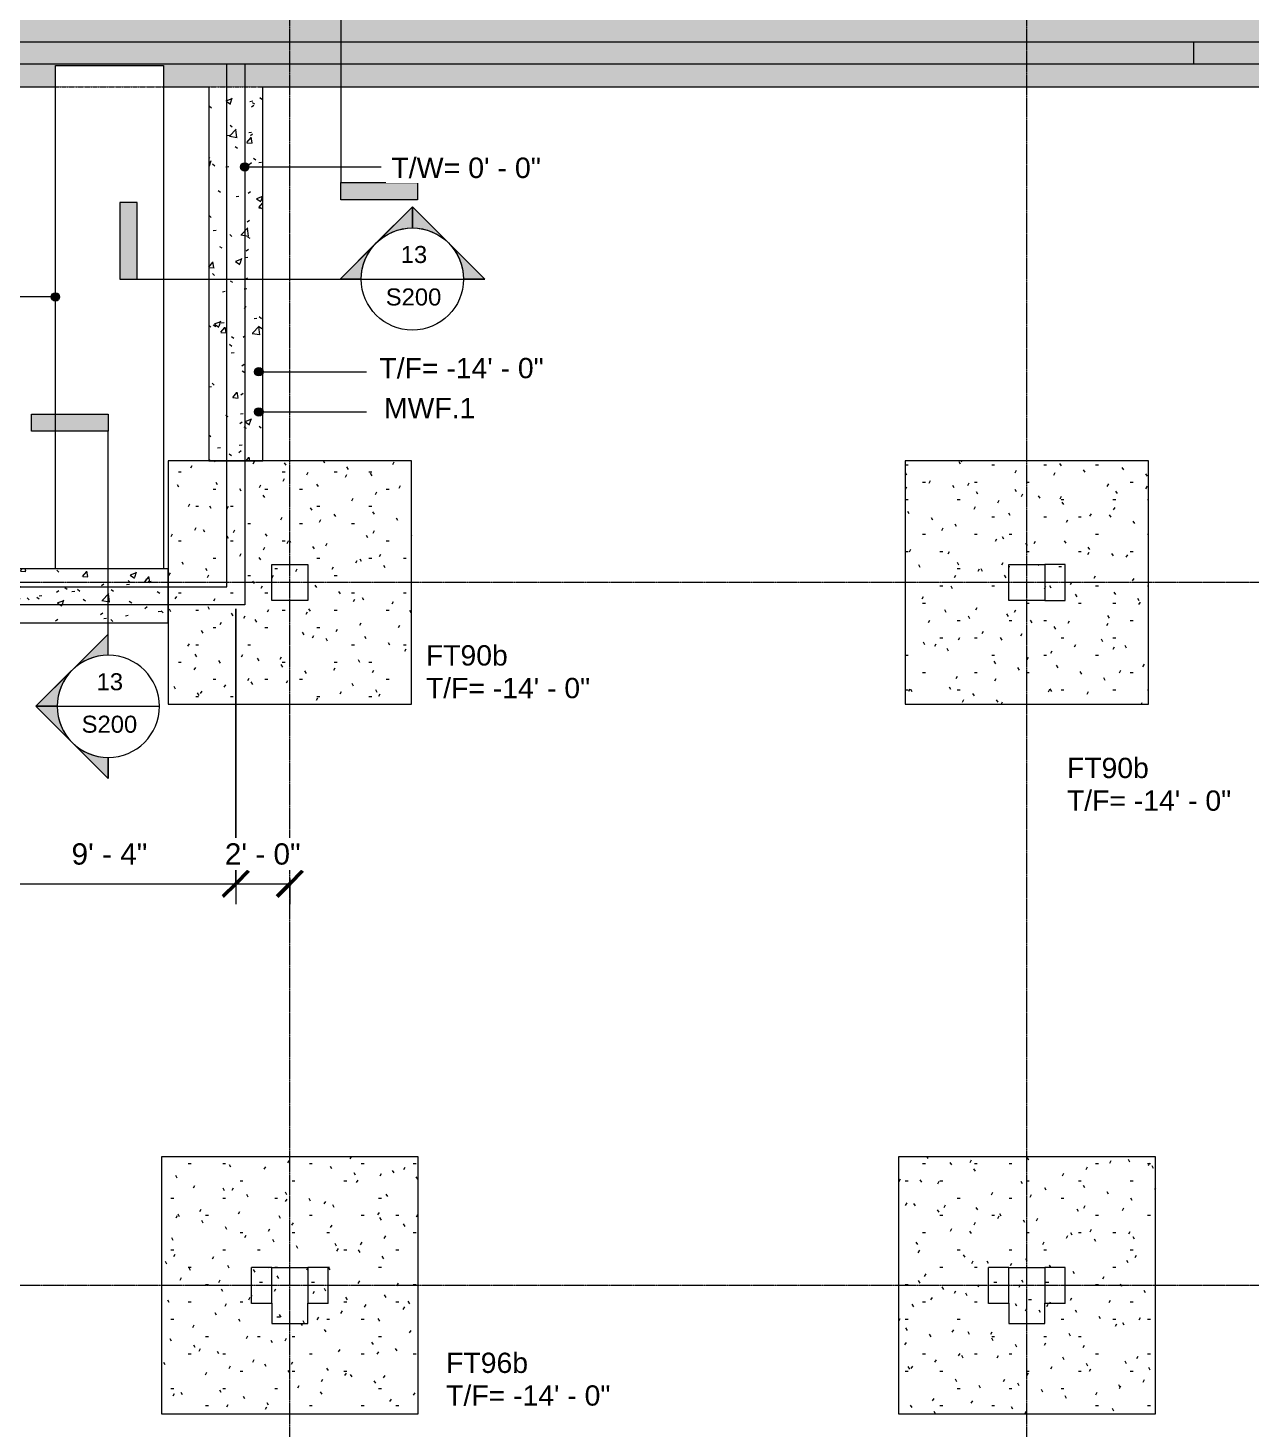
# Model space of a CAD drawing. Header units: inches. Extents: x -4143 to -1685, y 9660 to 12417.
# Drawn here: x -2616 to -2074, y 11472 to 12093 of the extents above; entities that cross this region are included whole.
import ezdxf

# ---------------------------------------------------------------- set-up
doc = ezdxf.new("R2010")
doc.units = ezdxf.units.IN
doc.header["$MEASUREMENT"] = 0
doc.linetypes.add('Línea de rejilla', pattern=[0.875, 0.5, -0.125, 0.125, -0.125])
doc.linetypes.add('Trazo', pattern=[0.25, 0.125, -0.125])
for name, color, linetype, lineweight in [('A-ANNO-DIMS', 211, 'Continuous', 9), ('A-ANNO-DIMS-96', 211, 'Continuous', 9), ('A-WALL', 113, 'Continuous', 9), ('G-ANNO-DIMS', 111, 'Continuous', 9), ('G-ANNO-SYMB', 111, 'Continuous', 9), ('S-BEAM', 12, 'Continuous', 9), ('S-BEAM-IDEN', 2, 'Continuous', 9), ('S-COLS', 52, 'Continuous', 9), ('S-COLS-HDLN', 52, 'Trazo', 9), ('S-FNDN', 32, 'Continuous', 9), ('S-FNDN-HDLN', 4, 'Trazo', 9), ('S-FNDN-IDEN', 2, 'Continuous', 9), ('S-GRID', 1, 'Continuous', 9)]:
    doc.layers.add(name, color=color, linetype=linetype, lineweight=lineweight)
doc.styles.add('Arial', font='arial.ttf', dxfattribs={"height": 9.448819})
doc.styles.add('Arial_2', font='arial.ttf', dxfattribs={"height": 9})
doc.styles.add('Arial_3', font='arial.ttf', dxfattribs={"height": 9.070866})
doc.styles.add('Arial_5', font='arial.ttf', dxfattribs={"height": 7.559055})
doc.dimstyles.new('Diagonal_-_Arial_2_5_mm', dxfattribs={"dimscale": 12, "dimtxt": 9.640246, "dimasz": 0.944882, "dimexe": 0.755906, "dimexo": 0.472441, "dimgap": 0.472441, "dimtad": 1, "dimdec": 4, "dimrnd": 0.0625, "dimzin": 1, "dimdsep": 46, "dimlunit": 4, "dimtxsty": 'Arial', "dimblk1": 'OBLIQUE', "dimblk2": 'OBLIQUE', "dimsah": 1, "dimcen": 0.09, "dimazin": 0, "dimtfac": 1, "dimtdec": 4, "dimtix": 1, "dimtmove": 0, "dimatfit": 3, "dimfxl": 1, "dimtvp": 1, "dimtfill": 1, "dimfrac": 2, "dimtolj": 1, "dimtzin": 0, "dimarcsym": 2})
doc.dimstyles.new('Diagonal_-_Arial_2_5_rounding', dxfattribs={"dimscale": 12, "dimtxt": 9.640246, "dimasz": 0.944882, "dimexe": 0.755906, "dimexo": 0.472441, "dimgap": 0.472441, "dimtad": 1, "dimrnd": 0.25, "dimzin": 1, "dimdsep": 46, "dimlunit": 4, "dimtxsty": 'Arial', "dimblk1": 'OBLIQUE', "dimblk2": 'OBLIQUE', "dimsah": 1, "dimcen": 0.09, "dimazin": 0, "dimtfac": 1, "dimtdec": 4, "dimtix": 1, "dimtmove": 0, "dimatfit": 3, "dimfxl": 1, "dimtvp": 1, "dimtfill": 1, "dimfrac": 2, "dimtolj": 1, "dimtzin": 0, "dimarcsym": 2})
pattern_1 = [(50, (0, 0), (27.5427, -2.40992), [2.88, -31.68]), (355, (0, 0), (-5.327844, 28.884266), [2.304, -25.344]), (100.451, (2.295, -0.2), (22.215316, 26.47393), [2.448, -26.924]), (46.184, (0, 7.68), (40.981875, -6.35642), [4.32, -47.52]), (96.636, (3.415, 7.15), (35.89075, 37.40619), [3.671, -40.386]), (351.184, (0, 7.68), (35.89097, 37.40622), [3.456, -38.016]), (21, (3.84, 5.76), (22.921036, -15.46073), [2.88, -31.68]), (326, (3.84, 5.76), (9.34353, 27.84574), [2.304, -25.344]), (71.451, (5.75, 4.472), (32.26477, 12.38442), [2.448, -26.924]), (37.5, (0, 0), (0.466855, 12.782707), [1.267, -23.77, 1.267, -24.461, -25.44]), (37.5, (0, 0), (0.466855, 12.782707), [-50.765, 1.267, -24.173]), (7.5, (0, 0), (10.10159, 15.14509), [1.267, -13.402, 1.267, -23.194, -9.696]), (7.5, (0, 0), (10.10159, 15.14509), [-39.13, 1.267, -8.429]), (327.5, (-8.563, 0), (20.499161, -0.86578), [1.267, -8.333, 1.267, -28.685, -39.744]), (327.5, (-8.563, 0), (20.499161, -0.86578), [-39.552, 1.267, -38.477]), (317.5, (-12.403, 0), (22.39478, 3.844288), [1.267, -11.213, 1.267, -18.624, -28.224]), (317.5, (-12.403, 0), (22.39478, 3.844288), [-32.371, 1.267, -26.957])]
pattern_2 = [(0, (2172.339, -11846.205), (30.72, 7.68), [1.267, -21.773, 1.267, -21.773, -122.88]), (0, (2172.339, -11846.205), (30.72, 7.68), [-46.08, 1.267, -44.813, 1.267, -21.773, -53.76]), (0, (2172.339, -11846.205), (30.72, 7.68), [-115.2, 1.267, -14.093, 1.267, -37.133]), (120, (2183.859, -11842.365), (-22.011075, 22.7643004), [1.267, -21.773, 1.267, -21.773, -122.88]), (120, (2183.859, -11842.365), (-22.011075, 22.7643004), [-46.08, 1.267, -44.813, 1.267, -21.773, -53.76]), (120, (2183.859, -11842.365), (-22.011075, 22.7643004), [-115.2, 1.267, -14.093, 1.267, -37.133]), (240, (2187.699, -11827.005), (-8.708925, -30.4443004), [1.267, -21.773, 1.267, -21.773, -122.88]), (240, (2187.699, -11827.005), (-8.708925, -30.4443004), [-46.08, 1.267, -44.813, 1.267, -21.773, -53.76]), (240, (2187.699, -11827.005), (-8.708925, -30.4443004), [-115.2, 1.267, -14.093, 1.267, -37.133])]
pattern_3 = [(90, (11534.205, 2501.308), (-7.68, 30.72), [1.267, -21.773, 1.267, -21.773, -122.88]), (90, (11534.205, 2501.308), (-7.68, 30.72), [-46.08, 1.267, -44.813, 1.267, -21.773, -53.76]), (90, (11534.205, 2501.308), (-7.68, 30.72), [-115.2, 1.267, -14.093, 1.267, -37.133]), (210, (11530.365, 2512.828), (-22.7643004, -22.011075), [1.267, -21.773, 1.267, -21.773, -122.88]), (210, (11530.365, 2512.828), (-22.7643004, -22.011075), [-46.08, 1.267, -44.813, 1.267, -21.773, -53.76]), (210, (11530.365, 2512.828), (-22.7643004, -22.011075), [-115.2, 1.267, -14.093, 1.267, -37.133]), (330, (11515.005, 2516.668), (30.4443004, -8.708925), [1.267, -21.773, 1.267, -21.773, -122.88]), (330, (11515.005, 2516.668), (30.4443004, -8.708925), [-46.08, 1.267, -44.813, 1.267, -21.773, -53.76]), (330, (11515.005, 2516.668), (30.4443004, -8.708925), [-115.2, 1.267, -14.093, 1.267, -37.133])]
pattern_4 = [(90, (11534.205, 2174.308), (-7.68, 30.72), [1.267, -21.773, 1.267, -21.773, -122.88]), (90, (11534.205, 2174.308), (-7.68, 30.72), [-46.08, 1.267, -44.813, 1.267, -21.773, -53.76]), (90, (11534.205, 2174.308), (-7.68, 30.72), [-115.2, 1.267, -14.093, 1.267, -37.133]), (210, (11530.365, 2185.828), (-22.7643004, -22.011075), [1.267, -21.773, 1.267, -21.773, -122.88]), (210, (11530.365, 2185.828), (-22.7643004, -22.011075), [-46.08, 1.267, -44.813, 1.267, -21.773, -53.76]), (210, (11530.365, 2185.828), (-22.7643004, -22.011075), [-115.2, 1.267, -14.093, 1.267, -37.133]), (330, (11515.005, 2189.668), (30.4443004, -8.708925), [1.267, -21.773, 1.267, -21.773, -122.88]), (330, (11515.005, 2189.668), (30.4443004, -8.708925), [-46.08, 1.267, -44.813, 1.267, -21.773, -53.76]), (330, (11515.005, 2189.668), (30.4443004, -8.708925), [-115.2, 1.267, -14.093, 1.267, -37.133])]

# ---------------------------------------------------------------- blocks, each defined once
blk = doc.blocks.new('Thickened Slab - TS-1595109-FOUNDATION PLAN 01')
at = {"layer": 'S-BEAM', "color": 253}
for p, q in [((-109, -24), (-109, 24)), ((-109, 24), (114.5, 24)), ((114.5, 24), (114.5, -24)), ((114.5, -24), (-109, -24))]:
    blk.add_line(p, q, dxfattribs=at)
blk = doc.blocks.new('Prefabricado-Pilar cuadrado - 16_x16_-225767-FOUNDATION PLAN 01')
at = {"layer": 'S-COLS-HDLN', "linetype": 'Continuous'}
h = blk.add_hatch(dxfattribs=at)
h.set_pattern_fill('FP_3', color=256, style=0, pattern_type=2)
h.set_pattern_definition(pattern_2)
h.paths.add_polyline_path([(-8.98, -7.02), (7.02, -7.02), (7.02, 8.98), (-8.98, 8.98)], flags=0)
h = blk.add_hatch(dxfattribs=at)
h.set_pattern_fill('FP_3', color=256, style=0, pattern_type=2)
h.set_pattern_definition(pattern_2)
h.paths.add_polyline_path([(16.02, -7.02), (16.02, 8.98), (7.02, 8.98), (7.02, -7.02)], flags=0)
at = {"layer": 'S-COLS'}
for p, q in [((-8.98, 8.98), (-8.91, 8.98)), ((-8.98, -7.02), (-8.98, 8.98)), ((-8.91, 8.98), (6.94, 8.98)), ((7.02, 8.98), (6.94, 8.98)), ((7.02, 8.98), (7.02, -7.02)), ((16.02, 8.98), (7.02, 8.98)), ((16.02, -7.02), (16.02, 8.98)), ((-8.91, -7.02), (-8.98, -7.02)), ((6.94, -7.02), (-8.91, -7.02)), ((6.94, -7.02), (7.02, -7.02)), ((7.02, -7.02), (16.02, -7.02))]:
    blk.add_line(p, q, dxfattribs=at)
blk = doc.blocks.new('Concrete-Rectangular-Column - ONE-V2-FOUNDATION PLAN 01')
at = {"layer": 'S-COLS-HDLN', "linetype": 'Continuous'}
h = blk.add_hatch(dxfattribs=at)
h.set_pattern_fill('FP_8', color=256, style=0, pattern_type=2)
h.set_pattern_definition([(0, (2500.324, -11847.189), (30.72, 7.68), [1.267, -21.773, 1.267, -21.773, -122.88]), (0, (2500.324, -11847.189), (30.72, 7.68), [-46.08, 1.267, -44.813, 1.267, -21.773, -53.76]), (0, (2500.324, -11847.189), (30.72, 7.68), [-115.2, 1.267, -14.093, 1.267, -37.133]), (120, (2511.844, -11843.349), (-22.011075, 22.7643004), [1.267, -21.773, 1.267, -21.773, -122.88]), (120, (2511.844, -11843.349), (-22.011075, 22.7643004), [-46.08, 1.267, -44.813, 1.267, -21.773, -53.76]), (120, (2511.844, -11843.349), (-22.011075, 22.7643004), [-115.2, 1.267, -14.093, 1.267, -37.133]), (240, (2515.684, -11827.989), (-8.708925, -30.4443004), [1.267, -21.773, 1.267, -21.773, -122.88]), (240, (2515.684, -11827.989), (-8.708925, -30.4443004), [-46.08, 1.267, -44.813, 1.267, -21.773, -53.76]), (240, (2515.684, -11827.989), (-8.708925, -30.4443004), [-115.2, 1.267, -14.093, 1.267, -37.133])])
h.paths.add_polyline_path([(-8, -8), (8, -8), (8, 8), (-8, 8)], flags=0)
at = {"layer": 'S-COLS'}
for p, q in [((-8, 8), (8, 8)), ((-8, -8), (-8, 8)), ((8, 8), (8, -8)), ((8, -8), (-8, -8))]:
    blk.add_line(p, q, dxfattribs=at)
blk = doc.blocks.new('Zapata-Rectangular - 9_0x9_0x1_8-V4-FOUNDATION PLAN 01')
at = {"layer": 'S-FNDN-HDLN', "linetype": 'Continuous'}
h = blk.add_hatch(dxfattribs=at)
h.set_pattern_fill('FP_9', color=256, style=0, pattern_type=2)
h.set_pattern_definition([(0, (2173.324, -11847.189), (30.72, 7.68), [1.267, -21.773, 1.267, -21.773, -122.88]), (0, (2173.324, -11847.189), (30.72, 7.68), [-46.08, 1.267, -44.813, 1.267, -21.773, -53.76]), (0, (2173.324, -11847.189), (30.72, 7.68), [-115.2, 1.267, -14.093, 1.267, -37.133]), (120, (2184.844, -11843.349), (-22.011075, 22.7643004), [1.267, -21.773, 1.267, -21.773, -122.88]), (120, (2184.844, -11843.349), (-22.011075, 22.7643004), [-46.08, 1.267, -44.813, 1.267, -21.773, -53.76]), (120, (2184.844, -11843.349), (-22.011075, 22.7643004), [-115.2, 1.267, -14.093, 1.267, -37.133]), (240, (2188.684, -11827.989), (-8.708925, -30.4443004), [1.267, -21.773, 1.267, -21.773, -122.88]), (240, (2188.684, -11827.989), (-8.708925, -30.4443004), [-46.08, 1.267, -44.813, 1.267, -21.773, -53.76]), (240, (2188.684, -11827.989), (-8.708925, -30.4443004), [-115.2, 1.267, -14.093, 1.267, -37.133])])
h.paths.add_polyline_path([(-54, -54), (54, -54), (54, 54), (-54, 54), (-54, -8)], flags=0)
h.paths.add_polyline_path([(-7.92, -8), (-8, -8), (-8, 8), (17, 8), (17, -8), (7.92, -8)], flags=0)
at = {"layer": 'S-FNDN', "color": 253}
for p, q in [((54, 54), (-54, 54)), ((-54, 54), (-54, -54)), ((54, -54), (54, 54)), ((-54, -54), (54, -54))]:
    blk.add_line(p, q, dxfattribs=at)
blk = doc.blocks.new('Zapata-Rectangular - 9_6x9_6x1_8-154747-FOUNDATION PLAN 01')
at = {"layer": 'S-FNDN-HDLN', "linetype": 'Continuous'}
h = blk.add_hatch(dxfattribs=at)
h.set_pattern_fill('FP_10', color=256, style=0, pattern_type=2)
h.set_pattern_definition([(0, (2173.324, -11535.189), (30.72, 7.68), [1.267, -21.773, 1.267, -21.773, -122.88]), (0, (2173.324, -11535.189), (30.72, 7.68), [-46.08, 1.267, -44.813, 1.267, -21.773, -53.76]), (0, (2173.324, -11535.189), (30.72, 7.68), [-115.2, 1.267, -14.093, 1.267, -37.133]), (120, (2184.844, -11531.349), (-22.011075, 22.7643004), [1.267, -21.773, 1.267, -21.773, -122.88]), (120, (2184.844, -11531.349), (-22.011075, 22.7643004), [-46.08, 1.267, -44.813, 1.267, -21.773, -53.76]), (120, (2184.844, -11531.349), (-22.011075, 22.7643004), [-115.2, 1.267, -14.093, 1.267, -37.133]), (240, (2188.684, -11515.989), (-8.708925, -30.4443004), [1.267, -21.773, 1.267, -21.773, -122.88]), (240, (2188.684, -11515.989), (-8.708925, -30.4443004), [-46.08, 1.267, -44.813, 1.267, -21.773, -53.76]), (240, (2188.684, -11515.989), (-8.708925, -30.4443004), [-115.2, 1.267, -14.093, 1.267, -37.133])])
h.paths.add_polyline_path([(8, -57), (57, -57), (57, 57), (-57, 57), (-57, -57), (-8, -57)], flags=0)
h.paths.add_polyline_path([(8, -17), (-8, -17), (-8, -8), (-17, -8), (-17, 8), (17, 8), (17, -8), (8, -8)], flags=0)
at = {"layer": 'S-FNDN', "color": 253}
for p, q in [((57, 57), (-57, 57)), ((-57, 57), (-57, -57)), ((57, -57), (57, 57)), ((-57, -57), (57, -57))]:
    blk.add_line(p, q, dxfattribs=at)
blk = doc.blocks.new('Zapata-Rectangular - 9_6x9_6x1_8-V5-FOUNDATION PLAN 01')
at = {"layer": 'S-FNDN-HDLN', "linetype": 'Continuous'}
h = blk.add_hatch(dxfattribs=at)
h.set_pattern_fill('FP_11', color=256, style=0, pattern_type=2)
h.set_pattern_definition([(0, (2500.324, -11535.189), (30.72, 7.68), [1.267, -21.773, 1.267, -21.773, -122.88]), (0, (2500.324, -11535.189), (30.72, 7.68), [-46.08, 1.267, -44.813, 1.267, -21.773, -53.76]), (0, (2500.324, -11535.189), (30.72, 7.68), [-115.2, 1.267, -14.093, 1.267, -37.133]), (120, (2511.844, -11531.349), (-22.011075, 22.7643004), [1.267, -21.773, 1.267, -21.773, -122.88]), (120, (2511.844, -11531.349), (-22.011075, 22.7643004), [-46.08, 1.267, -44.813, 1.267, -21.773, -53.76]), (120, (2511.844, -11531.349), (-22.011075, 22.7643004), [-115.2, 1.267, -14.093, 1.267, -37.133]), (240, (2515.684, -11515.989), (-8.708925, -30.4443004), [1.267, -21.773, 1.267, -21.773, -122.88]), (240, (2515.684, -11515.989), (-8.708925, -30.4443004), [-46.08, 1.267, -44.813, 1.267, -21.773, -53.76]), (240, (2515.684, -11515.989), (-8.708925, -30.4443004), [-115.2, 1.267, -14.093, 1.267, -37.133])])
h.paths.add_polyline_path([(8, -57), (57, -57), (57, 57), (-57, 57), (-57, -57), (-8, -57)], flags=0)
h.paths.add_polyline_path([(8, -17), (-8, -17), (-8, -8), (-17, -8), (-17, 8), (17, 8), (17, -8), (8, -8)], flags=0)
at = {"layer": 'S-FNDN', "color": 253}
for p, q in [((57, 57), (-57, 57)), ((-57, 57), (-57, -57)), ((57, -57), (57, 57)), ((-57, -57), (57, -57))]:
    blk.add_line(p, q, dxfattribs=at)
blk = doc.blocks.new('Prefabricado-Pilar cuadrado - 16_x16_-217833-FOUNDATION PLAN 01')
at = {"layer": 'S-COLS'}
h = blk.add_hatch(dxfattribs=at)
h.set_pattern_fill('FP_37', color=256, style=0, pattern_type=2)
h.set_pattern_definition(pattern_3)
h.paths.add_polyline_path([(7.02, 17.98), (-8.98, 17.98), (-8.98, 8.98), (7.02, 8.98)], flags=0)
h = blk.add_hatch(dxfattribs=at)
h.set_pattern_fill('FP_37', color=256, style=0, pattern_type=2)
h.set_pattern_definition(pattern_3)
h.paths.add_polyline_path([(16.02, 8.98), (-8.98, 8.98), (-8.98, -7.02), (16.02, -7.02)], flags=0)
at = {"layer": 'S-COLS-HDLN', "linetype": 'Continuous'}
h = blk.add_hatch(dxfattribs=at)
h.set_pattern_fill('FP_37', color=256, style=0, pattern_type=2)
h.set_pattern_definition(pattern_3)
h.paths.add_polyline_path([(7.02, -7.02), (-8.98, -7.02), (-8.98, -16.02), (7.02, -16.02)], flags=0)
at = {"layer": 'S-COLS'}
for p, q in [((7.02, 17.98), (-8.98, 17.98)), ((-8.98, 17.98), (-8.98, 8.98)), ((7.02, 17.98), (7.02, 8.98)), ((-8.98, 8.98), (7.02, 8.98)), ((-8.98, 8.98), (-8.91, 8.98)), ((-8.98, -7.02), (-8.98, 8.98)), ((-8.91, 8.98), (6.94, 8.98)), ((16.02, 8.98), (6.94, 8.98)), ((16.02, -7.02), (16.02, 8.98)), ((7.02, -7.02), (-8.98, -7.02)), ((-8.98, -7.02), (-8.98, -16.02)), ((-8.91, -7.02), (-8.98, -7.02)), ((6.94, -7.02), (-8.91, -7.02)), ((6.94, -7.02), (16.02, -7.02)), ((7.02, -7.02), (7.02, -16.02)), ((7.02, -16.02), (-8.98, -16.02))]:
    blk.add_line(p, q, dxfattribs=at)
blk = doc.blocks.new('Prefabricado-Pilar cuadrado - 16_x16_-227061-FOUNDATION PLAN 01')
at = {"layer": 'S-COLS'}
h = blk.add_hatch(dxfattribs=at)
h.set_pattern_fill('FP_41', color=256, style=0, pattern_type=2)
h.set_pattern_definition(pattern_4)
h.paths.add_polyline_path([(7.02, 17.98), (-8.98, 17.98), (-8.98, 8.98), (7.02, 8.98)], flags=0)
h = blk.add_hatch(dxfattribs=at)
h.set_pattern_fill('FP_41', color=256, style=0, pattern_type=2)
h.set_pattern_definition(pattern_4)
h.paths.add_polyline_path([(16.02, 8.98), (-8.98, 8.98), (-8.98, -7.02), (16.02, -7.02)], flags=0)
at = {"layer": 'S-COLS-HDLN', "linetype": 'Continuous'}
h = blk.add_hatch(dxfattribs=at)
h.set_pattern_fill('FP_41', color=256, style=0, pattern_type=2)
h.set_pattern_definition(pattern_4)
h.paths.add_polyline_path([(7.02, -7.02), (-8.98, -7.02), (-8.98, -16.02), (7.02, -16.02)], flags=0)
at = {"layer": 'S-COLS'}
for p, q in [((7.02, 17.98), (-8.98, 17.98)), ((-8.98, 17.98), (-8.98, 8.98)), ((7.02, 17.98), (7.02, 8.98)), ((-8.98, 8.98), (-8.91, 8.98)), ((-8.98, -7.02), (-8.98, 8.98)), ((-8.91, 8.98), (6.94, 8.98)), ((16.02, 8.98), (6.94, 8.98)), ((16.02, -7.02), (16.02, 8.98)), ((7.02, -7.02), (-8.98, -7.02)), ((-8.98, -7.02), (-8.98, -16.02)), ((-8.91, -7.02), (-8.98, -7.02)), ((6.94, -7.02), (-8.91, -7.02)), ((6.94, -7.02), (16.02, -7.02)), ((7.02, -7.02), (7.02, -16.02)), ((7.02, -16.02), (-8.98, -16.02))]:
    blk.add_line(p, q, dxfattribs=at)
blk = doc.blocks.new('DIMBLOCK17-FOUNDATION PLAN 01')
at = {"layer": 'A-ANNO-DIMS-96'}
for p, q in [((-2636.32, 11835.52), (-2636.32, 11704.38)), ((-2636.32, 11713.45), (-2636.32, 11835.52)), ((-2524.32, 11835.52), (-2524.32, 11704.38)), ((-2524.32, 11713.45), (-2524.32, 11835.52)), ((-2636.32, 11713.45), (-2524.32, 11713.45))]:
    blk.add_line(p, q, dxfattribs=at)
at = {"layer": 'A-ANNO-DIMS-96', "lineweight": 50}
for p, q in [((-2636.32, 11713.45), (-2630.65, 11719.12)), ((-2524.32, 11713.45), (-2518.65, 11719.12)), ((-2636.32, 11713.45), (-2641.99, 11707.78)), ((-2524.32, 11713.45), (-2529.99, 11707.78))]:
    blk.add_line(p, q, dxfattribs=at)
at = {"layer": 'A-ANNO-DIMS-96', "color": 0, "insert": (-2597.16, 11731.39), "char_height": 9.449, "width": 40.4, "attachment_point": 1, "line_spacing_factor": 0.941778, "style": 'Arial', "bg_fill": 3, "box_fill_scale": 1.25, "bg_fill_color": 256, "bg_fill_true_color": 13158600, "bg_fill_transparency": 0}
blk.add_mtext('9\' - 4"', dxfattribs=at)
blk = doc.blocks.new('_Oblique')
at = {"color": 0, "linetype": 'ByBlock', "lineweight": -2}
blk.add_line((-0.5, -0.5), (0.5, 0.5), dxfattribs=at)
blk = doc.blocks.new('DIMBLOCK18-FOUNDATION PLAN 01')
at = {"layer": 'A-ANNO-DIMS-96'}
for p, q in [((-2524.32, 11835.52), (-2524.32, 11704.38)), ((-2524.32, 11713.45), (-2524.32, 11835.52)), ((-2500.32, 11715.8), (-2500.32, 11704.38)), ((-2500.32, 11713.45), (-2500.32, 11715.8)), ((-2524.32, 11713.45), (-2500.32, 11713.45))]:
    blk.add_line(p, q, dxfattribs=at)
at = {"layer": 'A-ANNO-DIMS-96', "lineweight": 50}
for p, q in [((-2524.32, 11713.45), (-2518.65, 11719.12)), ((-2500.32, 11713.45), (-2494.65, 11719.12)), ((-2524.32, 11713.45), (-2529.99, 11707.78)), ((-2500.32, 11713.45), (-2505.99, 11707.78))]:
    blk.add_line(p, q, dxfattribs=at)
at = {"layer": 'A-ANNO-DIMS-96', "color": 0, "insert": (-2529.16, 11731.39), "char_height": 9.449, "width": 40.4, "attachment_point": 1, "line_spacing_factor": 0.941778, "style": 'Arial', "bg_fill": 3, "box_fill_scale": 1.25, "bg_fill_color": 256, "bg_fill_true_color": 13158600, "bg_fill_transparency": 0}
blk.add_mtext('2\' - 0"', dxfattribs=at)
blk = doc.blocks.new('Drafting View - Extremo final de sección - Rellenado-14997-FOUNDATION PLAN 01')
at = {"layer": 'G-ANNO-SYMB'}
blk.add_hatch(color=256, dxfattribs=at).paths.add_polyline_path([(0, 0.3543), (0, 0), (-0.0787, 0), (-0.0787, 0.3543)], flags=0)
for p, q in [((0, 0.3543), (-0.0787, 0.3543)), ((-0.0787, 0.3543), (-0.0787, 0)), ((0, 0), (0, 0.3543)), ((-0.0787, 0), (0, 0))]:
    blk.add_line(p, q, dxfattribs=at)
blk = doc.blocks.new('Drafting View - Extremo inicial de sección - Rellenado-1561-FOUNDATION PLAN 01')
at = {"layer": 'G-ANNO-SYMB'}
h = blk.add_hatch(color=256, dxfattribs=at)
edge = h.paths.add_edge_path(flags=0)
edge.add_line((-0.2362, 0.3341), (-0.2362, 0.2362))
edge.add_arc((-0.2362, 0), 0.2362, 90, 135)
edge.add_line((-0.4033, 0.167), (-0.2362, 0.3341))
h = blk.add_hatch(color=256, dxfattribs=at)
edge = h.paths.add_edge_path(flags=0)
edge.add_line((-0.2362, 0.3341), (-0.0692, 0.167))
edge.add_arc((-0.2362, 0), 0.2362, 45, 90)
edge.add_line((-0.2362, 0.2362), (-0.2362, 0.3341))
h = blk.add_hatch(color=256, dxfattribs=at)
edge = h.paths.add_edge_path(flags=0)
edge.add_line((-0.5703, 0), (-0.4033, 0.167))
edge.add_arc((-0.2362, 0), 0.2362, 135, 180)
edge.add_line((-0.4724, 0), (-0.5703, 0))
h = blk.add_hatch(color=256, dxfattribs=at)
edge = h.paths.add_edge_path(flags=0)
edge.add_line((0.0978, 0), (0, 0))
edge.add_arc((-0.2362, 0), 0.2362, 360, 405)
edge.add_line((-0.0692, 0.167), (0.0978, 0))
for p, q in [((-0.2362, 0.3341), (-0.5703, 0)), ((-0.2362, 0.3341), (-0.4033, 0.167)), ((-0.2362, 0.3341), (0.0978, 0)), ((-0.2362, 0.2362), (-0.2362, 0.3341)), ((-0.2362, 0.3341), (-0.2362, 0.2362)), ((-0.0692, 0.167), (-0.2362, 0.3341)), ((-0.4033, 0.167), (-0.5703, 0)), ((0.0978, 0), (-0.0692, 0.167)), ((-0.5703, 0), (-0.4724, 0)), ((0, 0), (0.0978, 0)), ((-0.4724, 0), (-0.5703, 0)), ((0, 0), (0.0978, 0))]:
    blk.add_line(p, q, dxfattribs=at)
for start, end in [(360, 180), (90, 135), (45, 90), (135, 180), (360, 45), (180, 360)]:
    blk.add_arc((-0.2362, 0), 0.2362, start, end, dxfattribs=at)
blk = doc.blocks.new('DIMBLOCK54-FOUNDATION PLAN 01')
at = {"layer": 'A-ANNO-DIMS-96'}
for p, q in [((-2632.32, 12164.86), (-2632.32, 12405.96)), ((-1943.32, 12092.86), (-1943.32, 12405.96)), ((-2632.32, 12396.89), (-1943.32, 12396.89)), ((-2632.32, 12396.89), (-2632.32, 12164.86)), ((-1943.32, 12396.89), (-1943.32, 12092.86))]:
    blk.add_line(p, q, dxfattribs=at)
at = {"layer": 'A-ANNO-DIMS-96', "lineweight": 50}
for p, q in [((-2632.32, 12396.89), (-2626.65, 12402.56)), ((-1943.32, 12396.89), (-1937.65, 12402.56)), ((-2632.32, 12396.89), (-2637.99, 12391.22)), ((-1943.32, 12396.89), (-1948.99, 12391.22))]:
    blk.add_line(p, q, dxfattribs=at)
at = {"layer": 'A-ANNO-DIMS-96', "color": 0, "insert": (-2308.29, 12414.83), "char_height": 9.449, "width": 49.1208, "attachment_point": 1, "line_spacing_factor": 0.941778, "style": 'Arial', "bg_fill": 3, "box_fill_scale": 1.25, "bg_fill_color": 256, "bg_fill_true_color": 13158600, "bg_fill_transparency": 0}
blk.add_mtext('57\' - 5"', dxfattribs=at)

msp = doc.modelspace()

# ---------------------------------------------------------------- hatches: boundary and pattern name
at = {"layer": 'G-ANNO-DIMS'}
h = msp.add_hatch(color=256, dxfattribs=at)
edge = h.paths.add_edge_path(flags=0)
edge.add_arc((-2520.32374, 12031.59531), 1.875, 0, 360)
at = {"layer": 'S-BEAM-IDEN'}
h = msp.add_hatch(color=256, dxfattribs=at)
edge = h.paths.add_edge_path(flags=0)
edge.add_arc((-2604.32374, 11973.89201), 1.875, 0, 360)
at = {"layer": 'S-FNDN'}
h = msp.add_hatch(dxfattribs=at)
h.set_pattern_fill('FP_7', color=256, style=0, pattern_type=2)
h.set_pattern_definition(pattern_1)
h.paths.add_polyline_path([(-3839.01527, 12067.1894), (-2604.32374, 12067.1894), (-2604.32374, 12076.6894), (-2556.32374, 12076.6894), (-2556.32374, 12067.1894), (-1966.32374, 12067.1894), (-1966.32374, 12077.1894), (-1930.32374, 12077.1894), (-1930.32374, 12097.1894), (-3842.32374, 12097.1894), (-3842.32374, 12079.6853), (-3839.24491, 12078.95154), (-3839.07264, 12078.74568), (-3839.01527, 12078.44484), (-3839.08815, 12078.12964), (-3839.27176, 12077.88452), (-3839.51691, 12077.77517), (-3839.76225, 12077.81004), (-3842.32374, 12078.40232), (-3842.32374, 12067.1894), (-3839.03585, 12067.1894)], flags=0)
h = msp.add_hatch(dxfattribs=at)
h.set_pattern_fill('FP_7', color=256, style=0, pattern_type=2)
h.set_pattern_definition(pattern_1)
h.paths.add_polyline_path([(-2536.32374, 11901.1894), (-2512.32374, 11901.1894), (-2512.32374, 12067.1894), (-2536.32374, 12067.1894), (-2536.32374, 11977.2296)], flags=0)
h = msp.add_hatch(dxfattribs=at)
h.set_pattern_fill('FP_4', color=256, style=0, pattern_type=2)
h.set_pattern_definition([(0, (0, 0), (30.72, 7.68), [1.267, -21.773, 1.267, -21.773, -122.88]), (0, (0, 0), (30.72, 7.68), [-46.08, 1.267, -44.813, 1.267, -21.773, -53.76]), (0, (0, 0), (30.72, 7.68), [-115.2, 1.267, -14.093, 1.267, -37.133]), (120, (11.52, 3.84), (-22.011075, 22.7643004), [1.267, -21.773, 1.267, -21.773, -122.88]), (120, (11.52, 3.84), (-22.011075, 22.7643004), [-46.08, 1.267, -44.813, 1.267, -21.773, -53.76]), (120, (11.52, 3.84), (-22.011075, 22.7643004), [-115.2, 1.267, -14.093, 1.267, -37.133]), (240, (15.36, 19.2), (-8.708925, -30.4443004), [1.267, -21.773, 1.267, -21.773, -122.88]), (240, (15.36, 19.2), (-8.708925, -30.4443004), [-46.08, 1.267, -44.813, 1.267, -21.773, -53.76]), (240, (15.36, 19.2), (-8.708925, -30.4443004), [-115.2, 1.267, -14.093, 1.267, -37.133])])
h.paths.add_polyline_path([(-2446.32374, 11793.1894), (-2446.32374, 11901.1894), (-2554.32374, 11901.1894), (-2554.32374, 11793.1894)], flags=0)
h.paths.add_polyline_path([(-2492.32374, 11839.1894), (-2508.32374, 11839.1894), (-2508.32374, 11855.1894), (-2492.32374, 11855.1894)], flags=0)
h = msp.add_hatch(dxfattribs=at)
h.set_pattern_fill('FP_7', color=256, style=0, pattern_type=2)
h.set_pattern_definition(pattern_1)
h.paths.add_polyline_path([(-2624.32374, 11829.1894), (-2554.32374, 11829.1894), (-2554.32374, 11853.1894), (-2624.32374, 11853.1894)], flags=0)
at = {"layer": 'S-FNDN-IDEN'}
h = msp.add_hatch(color=256, dxfattribs=at)
edge = h.paths.add_edge_path(flags=0)
edge.add_arc((-2514.07834, 11940.7127), 1.875, 0, 360)
h = msp.add_hatch(color=256, dxfattribs=at)
edge = h.paths.add_edge_path(flags=0)
edge.add_arc((-2514.07834, 11922.85223), 1.875, 0, 360)

# ---------------------------------------------------------------- linework, layer by layer
at = {"layer": 'A-WALL'}
for p, q in [((-2528.32374, 11845.1894), (-2528.32374, 12077.1894)), ((-2520.32374, 12077.1894), (-2528.32374, 12077.1894)), ((-2520.32374, 12077.1894), (-2520.32374, 11837.1894)), ((-2632.32374, 11845.1894), (-2528.32374, 11845.1894)), ((-2520.32374, 11837.1894), (-2640.32374, 11837.1894))]:
    msp.add_line(p, q, dxfattribs=at)
at = {"layer": 'G-ANNO-DIMS'}
for p, q in [((-2520.32374, 12031.59531), (-2461.20601, 12031.59531)), ((-2461.20601, 12031.59531), (-2459.82806, 12031.59531))]:
    msp.add_line(p, q, dxfattribs=at)
msp.add_circle((-2520.32374, 12031.59531), 1.875, dxfattribs=at)
at = {"layer": 'G-ANNO-SYMB'}
for p, q in [((-2477.64301, 12124.13517), (-2477.64301, 12024.63713)), ((-2568.11655, 11981.84006), (-2468.61851, 11981.84006)), ((-2468.61851, 11981.84006), (-2423.26418, 11981.84006))]:
    msp.add_line(p, q, dxfattribs=at)
at = {"layer": 'S-BEAM-IDEN'}
msp.add_line((-2604.32374, 11973.89201), (-2666.75224, 11973.89201), dxfattribs=at)
msp.add_circle((-2604.32374, 11973.89201), 1.875, dxfattribs=at)
at = {"layer": 'S-FNDN'}
for p, q in [((-2632.32178, 12087.1894), (-1947.32569, 12087.1894)), ((-2099.32374, 12077.1894), (-2099.32374, 12087.1894)), ((-2528.32569, 12077.1894), (-2632.32178, 12077.1894)), ((-1953.32374, 12077.1894), (-2520.32178, 12077.1894))]:
    msp.add_line(p, q, dxfattribs=at)
at = {"layer": 'S-FNDN', "color": 253}
for p, q in [((-2624.32374, 12067.1894), (-2604.32374, 12067.1894)), ((-2556.32374, 12067.1894), (-2536.32374, 12067.1894)), ((-2536.32374, 12067.1894), (-2536.32374, 11901.1894)), ((-2512.32374, 12067.1894), (-1966.32374, 12067.1894)), ((-2512.32374, 11901.1894), (-2512.32374, 12067.1894)), ((-2536.32374, 11901.1894), (-2554.32374, 11901.1894)), ((-2554.32374, 11901.1894), (-2554.32374, 11853.1894)), ((-2512.32374, 11901.1894), (-2536.32374, 11901.1894)), ((-2536.32374, 11901.1894), (-2512.32374, 11901.1894)), ((-2446.32374, 11901.1894), (-2512.32374, 11901.1894)), ((-2446.32374, 11793.1894), (-2446.32374, 11901.1894)), ((-2604.32374, 11853.1894), (-2624.32374, 11853.1894)), ((-2554.32374, 11853.1894), (-2556.32374, 11853.1894)), ((-2554.32374, 11853.1894), (-2554.32374, 11829.1894)), ((-2554.32374, 11829.1894), (-2554.32374, 11853.1894)), ((-2648.32374, 11829.1894), (-2554.32374, 11829.1894)), ((-2554.32374, 11829.1894), (-2554.32374, 11793.1894)), ((-2554.32374, 11793.1894), (-2446.32374, 11793.1894))]:
    msp.add_line(p, q, dxfattribs=at)
at = {"layer": 'S-FNDN-HDLN'}
for p, q in [((-2604.32178, 12067.1894), (-2556.32569, 12067.1894)), ((-2536.32374, 12067.1894), (-2512.32374, 12067.1894))]:
    msp.add_line(p, q, dxfattribs=at)
at = {"layer": 'S-FNDN-IDEN'}
for p, q in [((-2514.07834, 11940.7127), (-2466.28573, 11940.7127)), ((-2514.07834, 11922.85223), (-2466.28573, 11922.85223))]:
    msp.add_line(p, q, dxfattribs=at)
for centre in [(-2514.07834, 11940.7127), (-2514.07834, 11922.85223)]:
    msp.add_circle(centre, 1.875, dxfattribs=at)
at = {"layer": 'S-GRID', "linetype": 'Línea de rejilla'}
for p, q in [((-2500.32374, 9772.6103), (-2500.32374, 12312.41399)), ((-2173.32374, 9772.6103), (-2173.32374, 12312.41399)), ((-1777.2452, 11847.1894), (-4076.95, 11847.1894)), ((-1777.2452, 11535.1894), (-4076.95, 11535.1894))]:
    msp.add_line(p, q, dxfattribs=at)

# ---------------------------------------------------------------- block references
at = {"layer": 'G-ANNO-SYMB', "extrusion": (0, 0, -1), "xscale": 95.99999999999994, "yscale": 95.99999999999994, "zscale": 95.99999999999994}
for p, rotation in [((2477.64301, 12024.63713), 90.00000000000053), ((2580.86714, 11914.37046), 270.0000000000002)]:
    msp.add_blockref('Drafting View - Extremo final de sección - Rellenado-14997-FOUNDATION PLAN 01', p, dxfattribs=dict(at, rotation=rotation))
at = {"layer": 'G-ANNO-SYMB', "xscale": 95.99999999999994, "yscale": 95.99999999999994, "zscale": 95.99999999999994}
msp.add_blockref('Drafting View - Extremo final de sección - Rellenado-14997-FOUNDATION PLAN 01', (-2568.11655, 11981.84006), dxfattribs=at)
at = {"layer": 'G-ANNO-SYMB', "extrusion": (0, 0, -1), "xscale": 95.99999999999994, "yscale": 95.99999999999994, "zscale": 95.99999999999994}
msp.add_blockref('Drafting View - Extremo inicial de sección - Rellenado-1561-FOUNDATION PLAN 01', (2468.61851, 11981.84006), dxfattribs=at)
at = {"layer": 'S-BEAM', "color": 253, "rotation": 269.9999999999999}
msp.add_blockref('Thickened Slab - TS-1595109-FOUNDATION PLAN 01', (-2580.32374, 11967.6894), dxfattribs=at)
at = {"layer": 'S-COLS', "linetype": 'Trazo'}
for name, p in [('Concrete-Rectangular-Column - ONE-V2-FOUNDATION PLAN 01', (-2500.32374, 11847.1894)), ('Prefabricado-Pilar cuadrado - 16_x16_-225767-FOUNDATION PLAN 01', (-2172.33948, 11846.20514))]:
    msp.add_blockref(name, p, dxfattribs=at)
at = {"layer": 'S-COLS', "linetype": 'Trazo', "rotation": 269.9999999999963}
for name, p in [('Prefabricado-Pilar cuadrado - 16_x16_-217833-FOUNDATION PLAN 01', (-2501.30799, 11534.20514)), ('Prefabricado-Pilar cuadrado - 16_x16_-227061-FOUNDATION PLAN 01', (-2174.30799, 11534.20514))]:
    msp.add_blockref(name, p, dxfattribs=at)
at = {"layer": 'S-FNDN', "linetype": 'Trazo'}
for name, p in [('Zapata-Rectangular - 9_0x9_0x1_8-V4-FOUNDATION PLAN 01', (-2173.32374, 11847.1894)), ('Zapata-Rectangular - 9_6x9_6x1_8-V5-FOUNDATION PLAN 01', (-2500.32374, 11535.1894)), ('Zapata-Rectangular - 9_6x9_6x1_8-154747-FOUNDATION PLAN 01', (-2173.32374, 11535.1894))]:
    msp.add_blockref(name, p, dxfattribs=at)

# ---------------------------------------------------------------- texts
at = {"layer": 'G-ANNO-SYMB', "char_height": 7.559055, "attachment_point": 1, "style": 'Arial_5'}
for s, insert, width in [('13', (-2451.12904, 11996.53932), 14.544), ('S200', (-2457.76211, 11977.68331), 30.603)]:
    msp.add_mtext(s, dxfattribs=dict(at, insert=insert, width=width))
at = {"layer": 'S-FNDN-IDEN', "char_height": 9, "attachment_point": 1, "style": 'Arial_2'}
for s, insert, width in [('T/F= -14\' - 0"', (-2460.56428, 11946.83152), 89.082), ('MWF.1', (-2458.53806, 11929.09388), 50.298), ('FT90b', (-2439.96276, 11819.3064), 44.238), ('T/F= -14\' - 0"', (-2439.96276, 11804.8064), 89.082), ('FT90b', (-2155.55733, 11769.35357), 44.238), ('T/F= -14\' - 0"', (-2155.55733, 11754.85357), 89.082), ('FT96b', (-2430.96276, 11505.30782), 44.238), ('T/F= -14\' - 0"', (-2430.96276, 11490.80782), 89.082)]:
    msp.add_mtext(s, dxfattribs=dict(at, insert=insert, width=width))

# ---------------------------------------------------------------- next in the draw order: texts
at = {"layer": 'G-ANNO-DIMS', "insert": (-2455.32806, 12035.75521), "char_height": 9.0708661, "width": 79.181491, "attachment_point": 1, "line_spacing_factor": 0.941778, "style": 'Arial_3', "bg_fill": 3, "box_fill_scale": 1.25, "bg_fill_color": 256, "bg_fill_true_color": 13158600, "bg_fill_transparency": 0}
msp.add_mtext('T/W= 0\' - 0"', dxfattribs=at)

# ---------------------------------------------------------------- next in the draw order: dimensions: what is measured, and where the dimension line sits
at = {"layer": 'A-ANNO-DIMS'}
for base, p1, p2, dimstyle, override, picture, middle in [((-1943.32374, 12396.88997), (-2632.32374, 12159.1894), (-1943.32374, 12087.1894), 'Diagonal_-_Arial_2_5_rounding', {"dimpost": '<>', "dimfxl": 692.751759}, 'DIMBLOCK54-FOUNDATION PLAN 01', (-2287.82374, 12407.36424)), ((-2524.32374, 11713.45323), (-2636.32374, 11841.1894), (-2524.32374, 11841.1894), 'Diagonal_-_Arial_2_5_mm', {"dimpost": '<>', "dimfxl": 112}, 'DIMBLOCK17-FOUNDATION PLAN 01', (-2580.32374, 11723.94683))]:
    dim = msp.add_linear_dim(base=base, p1=p1, p2=p2, dimstyle=dimstyle, override=override, dxfattribs=at)
    dim.commit()
    dim.dimension.update_dxf_attribs({"geometry": picture, "text_midpoint": middle})

# ---------------------------------------------------------------- next in the draw order: linework, layer by layer
at = {"layer": 'G-ANNO-SYMB'}
for p, q in [((-2580.86714, 11814.87241), (-2580.86714, 11914.37046)), ((-2603.5443, 11792.19525), (-2558.18997, 11792.19525))]:
    msp.add_line(p, q, dxfattribs=at)

# ---------------------------------------------------------------- next in the draw order: block references
at = {"layer": 'G-ANNO-SYMB', "xscale": 95.99999999999994, "yscale": 95.99999999999994, "zscale": 95.99999999999994, "rotation": 90}
msp.add_blockref('Drafting View - Extremo inicial de sección - Rellenado-1561-FOUNDATION PLAN 01', (-2580.86714, 11814.87241), dxfattribs=at)

# ---------------------------------------------------------------- next in the draw order: texts
at = {"layer": 'G-ANNO-SYMB', "char_height": 7.559055, "attachment_point": 1, "style": 'Arial_5'}
for s, insert, width in [('13', (-2586.05484, 11806.8945), 14.544), ('S200', (-2592.68791, 11788.0385), 30.603)]:
    msp.add_mtext(s, dxfattribs=dict(at, insert=insert, width=width))

# ---------------------------------------------------------------- next in the draw order: dimensions: what is measured, and where the dimension line sits
at = {"layer": 'A-ANNO-DIMS'}
dim = msp.add_linear_dim(base=(-2500.32374, 11713.45323), p1=(-2524.32374, 11841.1894), p2=(-2500.32374, 11721.47082), dimstyle='Diagonal_-_Arial_2_5_mm', override={"dimpost": '<>', "dimfxl": 122.100523}, dxfattribs=at)
dim.commit()
dim.dimension.update_dxf_attribs({"geometry": 'DIMBLOCK18-FOUNDATION PLAN 01', "text_midpoint": (-2512.32374, 11723.94683)})

doc.saveas('drawing.dxf')
